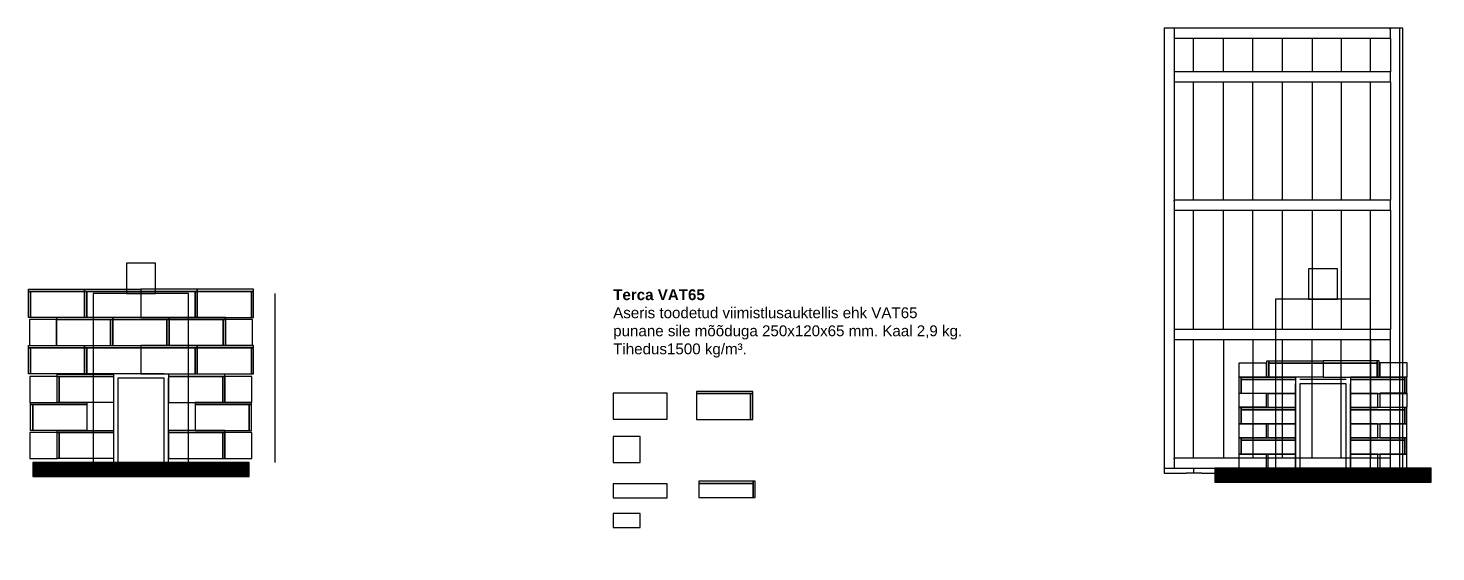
# Model space of a CAD drawing. Header units: millimetres. Extents: x -32864 to 44414, y -51818 to 3927.
# Drawn here: x 28699 to 35198, y -13412 to -10994 of the extents above; entities that cross this region are included whole.
import ezdxf

# ---------------------------------------------------------------- set-up
doc = ezdxf.new("R2010")
doc.units = ezdxf.units.MM
doc.header["$MEASUREMENT"] = 0
doc.layers.get('0').update_dxf_attribs({"true_color": 0xffffff})
for name, color, linetype, lineweight, true_color in [('Dim', 1, 'Continuous', 25, 0xff0000), ('elements', 4, 'Continuous', 25, 0x00ffff), ('Elements2', 54, 'Continuous', 25, 0x7f7f00)]:
    doc.layers.add(name, color=color, linetype=linetype, lineweight=lineweight, true_color=true_color)
doc.layers.add('heater', color=6, linetype='Continuous', true_color=0xff00ff)
doc.styles.add('textstyle11', font='')
doc.styles.get('textstyle11').set_extended_font_data('Arial')

# ---------------------------------------------------------------- blocks, each defined once
blk = doc.blocks.new('WallElement')
at = {"layer": 'elements', "color": 0, "linetype": 'ByBlock', "lineweight": -2}
for points in [[(0, 2055), (3.3, 2055)], [(46.2, 2055), (0, 2055), (0, 23.1), (46.2, 23.1)], [(46.2, 2055), (46.2, 2055)], [(46.2, 2055), (46.2, 2055)], [(46.2, 2055), (46.2, 2008.8), (46.2, 1989), (46.2, 1965.9), (46.2, 1946.1), (46.2, 1923.1), (46.2, 1900), (46.2, 1880.2), (46.2, 1857.1), (46.2, 1837.3), (46.2, 1814.2), (46.2, 1791.1), (46.2, 1771.3), (46.2, 1748.2), (46.2, 1728.4), (46.2, 1705.4), (46.2, 1682.3), (46.2, 1662.5), (46.2, 1639.4), (46.2, 1619.6), (46.2, 1596.5), (46.2, 1573.4), (46.2, 1553.6), (46.2, 1530.5), (46.2, 1510.7), (46.2, 1487.6), (46.2, 1467.9), (46.2, 1444.8), (46.2, 1421.7), (46.2, 1401.9), (46.2, 1378.8), (46.2, 1359), (46.2, 1335.9), (46.2, 1312.8), (46.2, 1293), (46.2, 1269.9), (46.2, 1250.2), (46.2, 1227.1), (46.2, 1204), (46.2, 1184.2), (46.2, 1161.1), (46.2, 1141.3), (46.2, 1118.2), (46.2, 1095.1), (46.2, 1075.3), (46.2, 1052.2), (46.2, 1032.4), (46.2, 1009.4), (46.2, 986.3), (46.2, 966.5), (46.2, 943.4), (46.2, 923.6), (46.2, 900.5), (46.2, 880.7), (46.2, 857.6), (46.2, 834.5), (46.2, 814.7), (46.2, 791.7), (46.2, 771.9), (46.2, 748.8), (46.2, 725.7), (46.2, 705.9), (46.2, 682.8), (46.2, 663), (46.2, 639.9), (46.2, 616.8), (46.2, 69.3)], [(1045.6, 2055), (46.2, 2055)], [(1039, 2055), (1045.6, 2048.4)], [(1042.3, 2055), (1045.6, 2055)], [(1045.6, 2055), (1045.6, 2055)], [(1045.6, 2051.7), (1048.9, 2055)], [(1088.5, 23.1), (1088.5, 2055), (1045.6, 2055)], [(1045.6, 2008.8), (1045.6, 2055)], [(1088.5, 2055), (1088.5, 2055)], [(1088.5, 0), (1101.7, 0), (1101.7, 2055), (1088.5, 2055)], [(46.2, 2008.8), (1045.6, 2008.8)], [(135.2, 1853.8), (135.2, 2008.8)], [(273.8, 1853.8), (273.8, 2008.8)], [(409, 1853.8), (409, 2008.8)], [(544.3, 2008.8), (544.3, 1853.8)], [(682.8, 2008.8), (682.8, 1853.8)], [(818, 2008.8), (818, 1853.8)], [(953.3, 1853.8), (953.3, 2008.8)], [(1045.6, 2008.8), (1045.6, 1853.8)], [(1045.6, 1853.8), (46.2, 1853.8)], [(1045.6, 1807.6), (1045.6, 1853.8)], [(46.2, 1807.6), (1045.6, 1807.6)], [(135.2, 1260), (135.2, 1807.6)], [(273.8, 1260), (273.8, 1807.6)], [(409, 1260), (409, 1807.6)], [(544.3, 1807.6), (544.3, 1260)], [(682.8, 1807.6), (682.8, 1260)], [(818, 1807.6), (818, 1260)], [(953.3, 1260), (953.3, 1807.6)], [(1045.6, 1807.6), (1045.6, 1260)], [(46.2, 1256.8), (46.2, 1260)], [(1045.6, 1260), (46.2, 1260)], [(1045.6, 1213.9), (1045.6, 1260)], [(46.2, 1213.9), (46.2, 1213.9)], [(46.2, 1213.9), (1045.6, 1213.9)], [(135.2, 663), (135.2, 1213.9)], [(273.8, 663), (273.8, 1213.9)], [(409, 663), (409, 1213.9)], [(544.3, 1213.9), (544.3, 663)], [(682.8, 1213.9), (682.8, 663)], [(818, 1213.9), (818, 663)], [(953.3, 663), (953.3, 1213.9)], [(1045.6, 1213.9), (1045.6, 1213.9)], [(1045.6, 1213.9), (1045.6, 663)], [(1045.6, 663), (46.2, 663)], [(1045.6, 616.8), (1045.6, 663)], [(46.2, 616.8), (1045.6, 616.8)], [(135.2, 69.3), (135.2, 616.8)], [(273.8, 616.8), (273.8, 69.3)], [(409, 616.8), (409, 69.3)], [(544.3, 616.8), (544.3, 69.3)], [(682.8, 69.3), (682.8, 616.8)], [(818, 69.3), (818, 616.8)], [(953.3, 616.8), (953.3, 69.3)], [(1045.6, 23.1), (1045.6, 616.8)], [(46.2, 66), (46.2, 69.3)], [(1045.6, 69.3), (46.2, 69.3), (46.2, 23.1), (1045.6, 23.1)], [(0, 23.1), (0, 23.1)], [(0, 23.1), (0, 0), (36.3, 0)], [(36.3, 0), (39.6, 0)], [(39.6, 0), (102.3, 0)], [(46.2, 23.1), (46.2, 23.1)], [(135.2, 23.1), (135.2, 0), (102.3, 0)], [(174.8, 0), (135.2, 0)], [(174.8, 0), (237.5, 0)], [(237.5, 0), (273.8, 0)], [(313.4, 0), (273.8, 0), (273.8, 23.1)], [(313.4, 0), (372.7, 0)], [(409, 23.1), (409, 0), (372.7, 0)], [(448.6, 0), (409, 0)], [(448.6, 0), (511.3, 0)], [(511.3, 0), (544.3, 0)], [(583.8, 0), (544.3, 0), (544.3, 23.1)], [(583.8, 0), (646.5, 0)], [(682.8, 23.1), (682.8, 0), (646.5, 0)], [(719.1, 0), (682.8, 0)], [(719.1, 0), (781.8, 0)], [(818, 23.1), (818, 0), (781.8, 0)], [(857.6, 0), (818, 0)], [(857.6, 0), (920.3, 0)], [(953.3, 23.1), (953.3, 0), (920.3, 0)], [(992.9, 0), (953.3, 0)], [(992.9, 0), (1055.5, 0)], [(1045.6, 26.4), (1048.9, 23.1)], [(1045.6, 23.1), (1045.6, 23.1)], [(1055.5, 0), (1088.5, 0), (1088.5, 23.1), (1045.6, 23.1)], [(1085.2, 23.1), (1088.5, 29.7)], [(1088.5, 23.1), (1088.5, 23.1)]]:
    blk.add_lwpolyline(points, dxfattribs=at)
blk = doc.blocks.new('Thermoplate50+15')
at = {"layer": 'elements'}
h = blk.add_hatch(dxfattribs=at)
h.set_pattern_fill('NET', color=256, scale=200, angle=65, style=0)
h.set_pattern_definition([(45, (0, 0), (-0.088388348, 0.088388348), [])])
h.paths.add_polyline_path([(0, 0), (939.7, 342), (917.5, 403.1), (-22.2, 61.1)])
for p, q in [((917.5, 403.1), (-22.2, 61.1)), ((939.7, 342), (917.5, 403.1)), ((0, 0), (939.7, 342)), ((-22.2, 61.1), (0, 0))]:
    blk.add_line(p, q, dxfattribs=at)
blk = doc.blocks.new('HeaterFront')
at = {"layer": 'heater'}
for p, q in [((287.5, 920), (152.5, 920)), ((152.5, 920), (152.5, 780)), ((287.5, 780), (287.5, 920)), ((440, 780), (0, 780)), ((0, 780), (0, 0)), ((152.5, 780), (287.5, 780)), ((440, 0), (440, 780)), ((327.5, 390), (112.5, 390)), ((112.5, 390), (112.5, 0)), ((327.5, 0), (327.5, 390)), ((0, 0), (440, 0)), ((112.5, 0), (327.5, 0))]:
    blk.add_line(p, q, dxfattribs=at)
blk = doc.blocks.new('Brick250')
at = {"layer": 'Elements2'}
for p, q in [((250, 120), (0, 120)), ((0, 120), (0, 0)), ((250, 0), (250, 120)), ((0, 0), (250, 0))]:
    blk.add_line(p, q, dxfattribs=at)
blk = doc.blocks.new('Brick250WithFix')
at = {"layer": 'Elements2'}
for p, q in [((260, 130), (0, 130)), ((0, 130), (0, 120)), ((260, 120), (260, 130)), ((0, 120), (260, 120)), ((260, 120), (250, 120)), ((250, 120), (250, 0)), ((260, 0), (260, 120)), ((250, 0), (260, 0))]:
    blk.add_line(p, q, dxfattribs=at)
blk.add_blockref('Brick250', (0, 0), dxfattribs=at)
blk = doc.blocks.new('Brick250_Half')
at = {"layer": 'Elements2'}
for p, q in [((125, 120), (0, 120)), ((0, 120), (0, 0)), ((125, 0), (125, 120)), ((0, 0), (125, 0))]:
    blk.add_line(p, q, dxfattribs=at)
blk = doc.blocks.new('Brick250x65_Side')
at = {"layer": 'Elements2'}
for p, q in [((250, 65), (0, 65)), ((0, 65), (0, 0)), ((250, 0), (250, 65)), ((0, 0), (250, 0))]:
    blk.add_line(p, q, dxfattribs=at)
blk = doc.blocks.new('Brick_half_250_65')
at = {"layer": 'Elements2'}
for p, q in [((125, 65), (0, 65)), ((0, 65), (0, 0)), ((125, 0), (125, 65)), ((0, 0), (125, 0))]:
    blk.add_line(p, q, dxfattribs=at)
blk = doc.blocks.new('Brick_250_65_WithFix')
at = {"layer": 'Elements2'}
for p, q in [((250, 75), (0, 75)), ((0, 75), (0, 65)), ((250, 65), (0, 65)), ((0, 65), (0, 0)), ((0, 65), (250, 65)), ((250, 65), (250, 75)), ((260, 75), (250, 75)), ((250, 75), (250, 0)), ((250, 0), (250, 65)), ((260, 0), (260, 75)), ((0, 0), (250, 0)), ((250, 0), (260, 0))]:
    blk.add_line(p, q, dxfattribs=at)

msp = doc.modelspace()

# ---------------------------------------------------------------- linework, layer by layer
at = {"layer": 'Dim'}
msp.add_line((29840, -13000), (29840, -12220), dxfattribs=at)
at = {"layer": 'Elements2'}
for p, q in [((29327.5, -12590), (29112.5, -12590)), ((29092.5, -12610), (29092.5, -13000)), ((29347.5, -13000), (29347.5, -12610)), ((34549.7, -13026), (34549.7, -12636)), ((34549.7, -12636), (34549.7, -13026)), ((34784.7, -12616), (34569.7, -12616)), ((34804.7, -13026), (34804.7, -12636))]:
    msp.add_line(p, q, dxfattribs=at)

# ---------------------------------------------------------------- block references
at = {"rotation": 340.0000000000001}
for p in [(28720, -13065), (34177.2, -13091)]:
    msp.add_blockref('Thermoplate50+15', p, dxfattribs=at)
at = {"layer": 'Dim'}
for p in [(28705, -12460), (29610, -12460), (28707.5, -12722), (29607.5, -12722), (28707.5, -12982), (29607.5, -12982), (31400, -13000)]:
    msp.add_blockref('Brick250_Half', p, dxfattribs=at)
at = {"layer": 'elements'}
msp.add_blockref('WallElement', (33943.6, -13049.1), dxfattribs=at)
at = {"layer": 'Elements2'}
for name, p in [('HeaterFront', (29000, -13000)), ('HeaterFront', (34457.2, -13026)), ('Brick250WithFix', (29220, -12330)), ('Brick250WithFix', (29480, -12330)), ('Brick250WithFix', (28830, -12460)), ('Brick250WithFix', (29090, -12460)), ('Brick250WithFix', (29350, -12460)), ('Brick250WithFix', (29220, -12590)), ('Brick250WithFix', (29480, -12590)), ('Brick_250_65_WithFix', (34677.2, -12606)), ('Brick_half_250_65', (34940, -12605)), ('Brick250WithFix', (29347.5, -12722)), ('Brick_250_65_WithFix', (34804.7, -12681)), ('Brick250WithFix', (31784.6, -12801.3)), ('Brick250WithFix', (29470, -12852)), ('Brick250', (31400, -12800)), ('Brick_half_250_65', (34804.7, -12746)), ('Brick_half_250_65', (34940, -12745)), ('Brick_250_65_WithFix', (34804.7, -12821)), ('Brick250WithFix', (29347.5, -12982)), ('Brick_half_250_65', (34804.7, -12886)), ('Brick_half_250_65', (34939.7, -12886)), ('Brick_250_65_WithFix', (34804.7, -12961)), ('Brick_half_250_65', (34804.7, -13026)), ('Brick_half_250_65', (34939.7, -13026)), ('Brick250x65_Side', (31399.6, -13163.4)), ('Brick_250_65_WithFix', (31795.9, -13161.1)), ('Brick_half_250_65', (31400, -13300))]:
    msp.add_blockref(name, p, dxfattribs=at)
at = {"layer": 'Elements2', "yscale": -1, "rotation": 180}
for name, p in [('Brick250WithFix', (28960, -12330)), ('Brick250WithFix', (29220, -12330)), ('Brick250WithFix', (28960, -12590)), ('Brick250WithFix', (29220, -12590)), ('Brick_half_250_65', (34414.5, -12605)), ('Brick_250_65_WithFix', (34677.2, -12606)), ('Brick250WithFix', (29092.5, -12722)), ('Brick_250_65_WithFix', (34549.7, -12681)), ('Brick250WithFix', (28970, -12852)), ('Brick_half_250_65', (34414.5, -12745)), ('Brick_half_250_65', (34549.7, -12746)), ('Brick_250_65_WithFix', (34549.7, -12821)), ('Brick250WithFix', (29092.5, -12982)), ('Brick_half_250_65', (34414.7, -12886)), ('Brick_half_250_65', (34549.7, -12886)), ('Brick_250_65_WithFix', (34549.7, -12961)), ('Brick_half_250_65', (34414.7, -13026)), ('Brick_half_250_65', (34549.7, -13026))]:
    msp.add_blockref(name, p, dxfattribs=at)

# ---------------------------------------------------------------- texts
at = {"layer": 'Elements2', "insert": (31400, -12200), "char_height": 50, "attachment_point": 1, "style": 'textstyle11'}
msp.add_mtext('\\fArial|b1|i0|c0|p0;Terca VAT65\\P\\fArial|b0|i0|c0|p0;Aseris toodetud viimistlusauktellis ehk VAT65 \\Ppunane sile mõõduga 250x120x65 mm. Kaal 2,9 kg. \\PTihedus1500 kg/m³.', dxfattribs=at)

doc.saveas('drawing.dxf')
